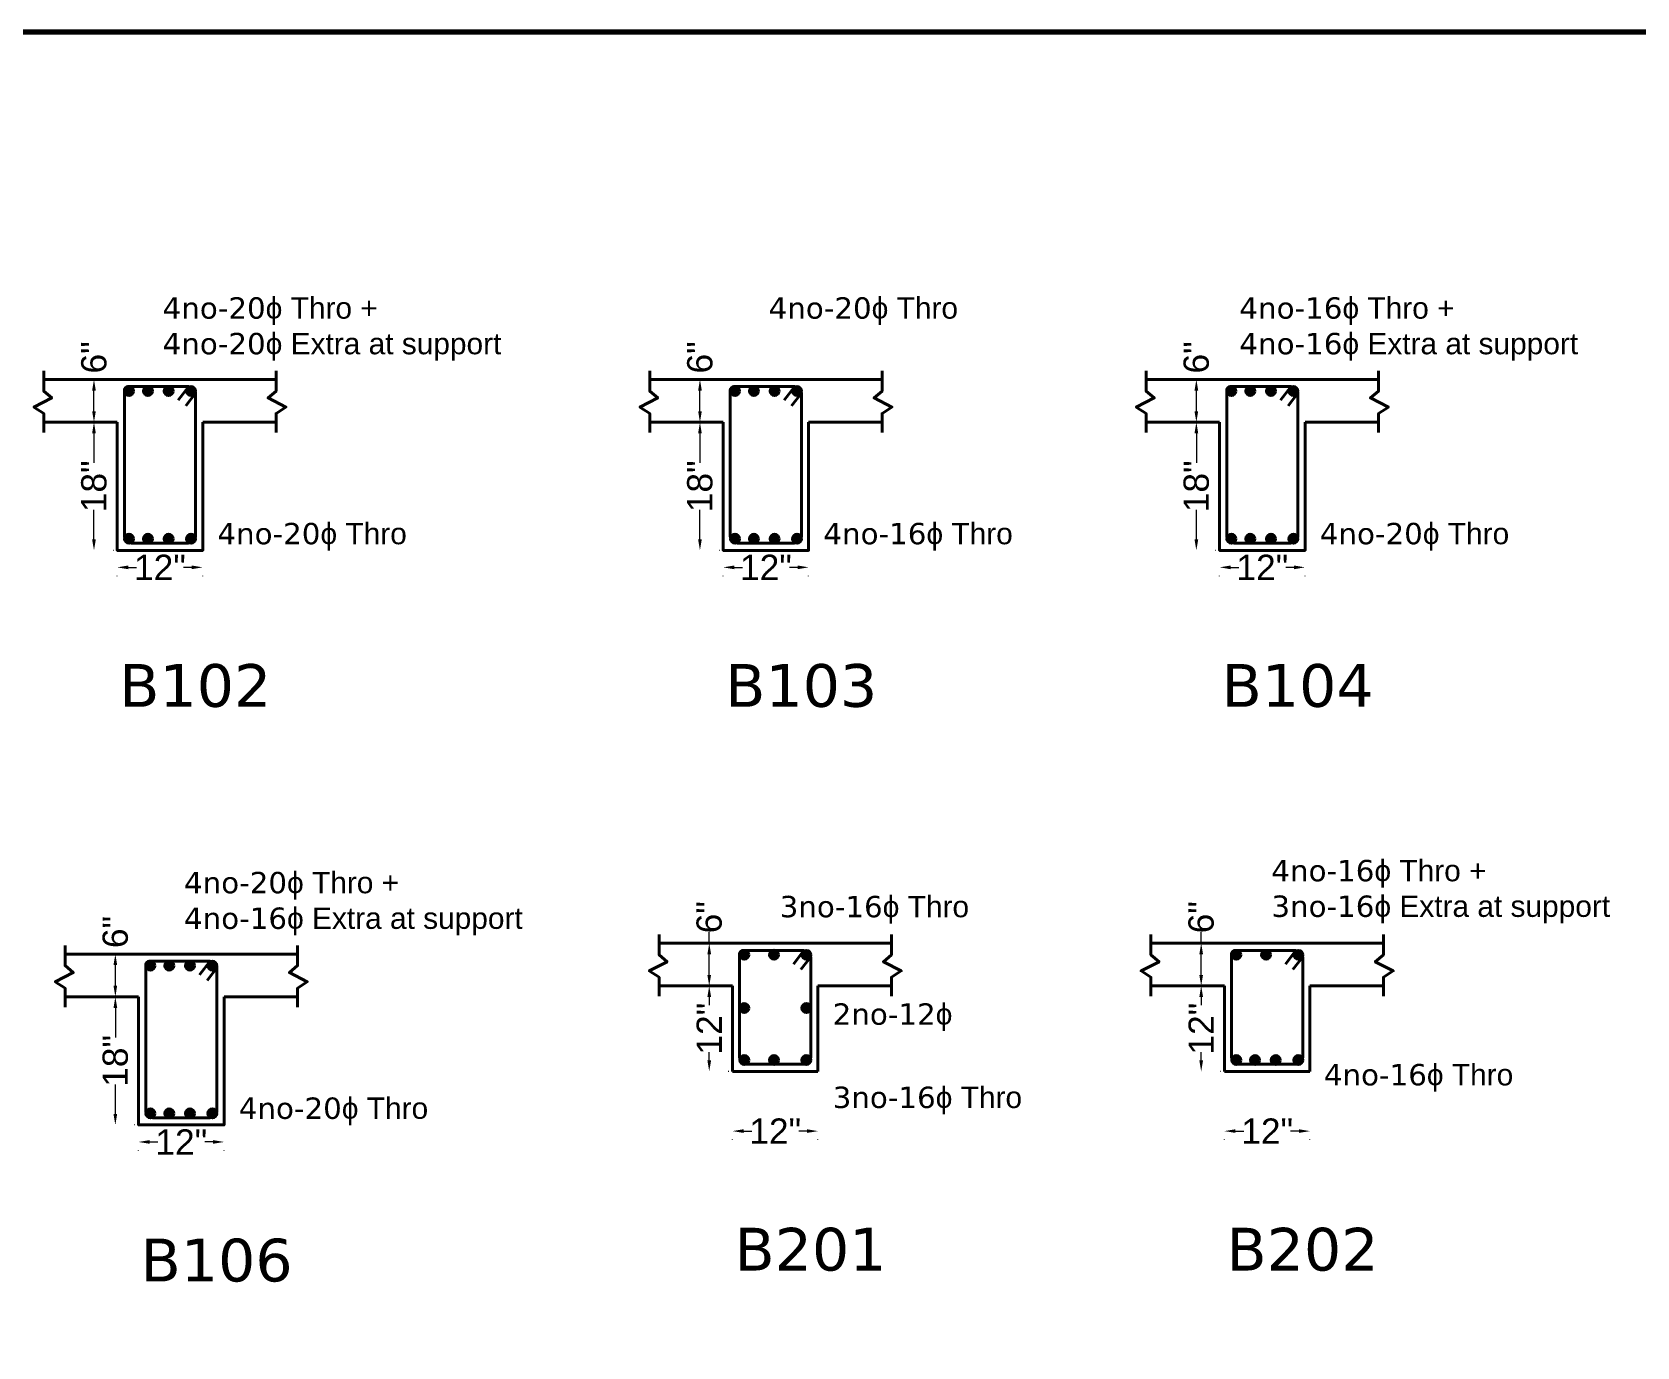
# Model space of a CAD drawing. Header units: feet. Extents: x -5357 to 123217, y -97269 to -8247.
# Drawn here: x 42269.1 to 42719.8, y -52225.8 to -51856.6 of the extents above; entities that cross this region are included whole.
import ezdxf

# ---------------------------------------------------------------- set-up
doc = ezdxf.new("R2010")
doc.units = ezdxf.units.FT
doc.header["$LTSCALE"] = 50.2
doc.header["$MEASUREMENT"] = 0
doc.header["$PDMODE"] = 3
doc.linetypes.add('DOT', pattern=[0.25, 0, -0.25])
for name, color, linetype, lineweight in [('drg seal', 250, 'Continuous', 120), ('Str Beam', 10, 'Continuous', 35), ('Str Column', 50, 'Continuous', 35), ('sTR fOOTING', 6, 'Continuous', 35), ('Str LBL', 3, 'Continuous', 35)]:
    doc.layers.add(name, color=color, linetype=linetype, lineweight=lineweight)
doc.layers.add('drg seal txt', color=7, linetype='Continuous')
doc.styles.add('5.2 INCH', font='arial.ttf', dxfattribs={"height": 5.2})
doc.styles.add('7.1 INCH', font='arial.ttf', dxfattribs={"height": 7.1})
doc.styles.get("Standard").update_dxf_attribs({"font": 'arial.ttf'})
doc.dimstyles.new('2.2 INCH', dxfattribs={"dimscale": 0, "dimtxt": 5.2, "dimasz": 3.1, "dimexe": 0.18, "dimexo": 1.063, "dimgap": 0.09, "dimtad": 0, "dimdec": 0, "dimzin": 0, "dimdsep": 46, "dimlunit": 4, "dimtxsty": '5.2 INCH', "dimcen": 0, "dimclrd": 230, "dimclre": 230, "dimclrt": 164, "dimadec": 0, "dimazin": 0, "dimtfac": 1, "dimtdec": 0, "dimtofl": 0, "dimtmove": 0, "dimatfit": 3, "dimfxl": 0.5, "dimtolj": 1, "dimtzin": 0, "dimlwd": 15, "dimlwe": 15, "dimarcsym": 0})

# ---------------------------------------------------------------- blocks, each defined once
blk = doc.blocks.new('*D690')
at = {"layer": 'Defpoints', "color": 0, "linetype": 'Continuous', "transparency": 16777216}
for p in [(42293.04, -52010.42), (42317.04, -52006.89), (42317.04, -52010.42)]:
    blk.add_point(p, dxfattribs=at)
at = {"layer": 'Str Beam', "color": 230, "linetype": 'DOT', "lineweight": 15, "transparency": 16777216}
for p, q in [((42293.04, -52009.36), (42293.04, -52006.71)), ((42317.04, -52009.36), (42317.04, -52006.71))]:
    blk.add_line(p, q, dxfattribs=at)
at = {"layer": 'Str Beam', "color": 230, "lineweight": 15, "transparency": 16777216}
for p, q in [((42296.14, -52006.89), (42298.45, -52006.89)), ((42313.94, -52006.89), (42311.64, -52006.89))]:
    blk.add_line(p, q, dxfattribs=at)
at = {"layer": 'Str Beam', "color": 230, "linetype": 'Continuous', "transparency": 16777216}
for points in [[(42296.14, -52006.37), (42296.14, -52007.41), (42293.04, -52006.89)], [(42313.94, -52006.37), (42313.94, -52007.41), (42317.04, -52006.89)]]:
    blk.add_solid(points, dxfattribs=at)
at = {"layer": 'Str Beam', "color": 164, "linetype": 'Continuous', "lineweight": 40, "transparency": 16777216, "insert": (42305.04, -52006.89), "char_height": 7.1, "attachment_point": 5, "style": '7.1 INCH'}
blk.add_mtext('\\A1;12"', dxfattribs=at)
blk = doc.blocks.new('*D691')
at = {"layer": 'Defpoints', "color": 0, "linetype": 'Continuous', "transparency": 16777216}
for p in [(42286.52, -51966.13), (42293.04, -51966.13), (42293.04, -52002.13)]:
    blk.add_point(p, dxfattribs=at)
at = {"layer": 'sTR fOOTING', "color": 230, "linetype": 'DOT', "lineweight": 15, "transparency": 16777216}
for p, q in [((42291.98, -51966.13), (42286.34, -51966.13)), ((42291.98, -52002.13), (42286.34, -52002.13))]:
    blk.add_line(p, q, dxfattribs=at)
at = {"layer": 'sTR fOOTING', "color": 230, "lineweight": 15, "transparency": 16777216}
for p, q in [((42286.52, -51969.23), (42286.52, -51977.53)), ((42286.52, -51999.03), (42286.52, -51990.72))]:
    blk.add_line(p, q, dxfattribs=at)
at = {"layer": 'sTR fOOTING', "color": 230, "linetype": 'Continuous', "transparency": 16777216}
for points in [[(42286, -51969.23), (42287.03, -51969.23), (42286.52, -51966.13)], [(42286, -51999.03), (42287.03, -51999.03), (42286.52, -52002.13)]]:
    blk.add_solid(points, dxfattribs=at)
at = {"layer": 'sTR fOOTING', "color": 164, "linetype": 'Continuous', "lineweight": 40, "transparency": 16777216, "insert": (42286.52, -51984.13), "char_height": 7.1, "attachment_point": 5, "rotation": 90, "style": '7.1 INCH'}
blk.add_mtext('\\A1;18"', dxfattribs=at)
blk = doc.blocks.new('*D673')
at = {"layer": 'Defpoints', "color": 0, "linetype": 'Continuous', "transparency": 16777216}
for p in [(42286.52, -51954.13), (42286.52, -51954.13), (42286.52, -51966.13)]:
    blk.add_point(p, dxfattribs=at)
at = {"layer": 'sTR fOOTING', "color": 230, "linetype": 'DOT', "lineweight": 15, "transparency": 16777216}
for p, q in [((42285.45, -51954.13), (42286.34, -51954.13)), ((42285.45, -51966.13), (42286.34, -51966.13))]:
    blk.add_line(p, q, dxfattribs=at)
at = {"layer": 'sTR fOOTING', "color": 230, "lineweight": 15, "transparency": 16777216}
blk.add_line((42286.52, -51963.03), (42286.52, -51957.23), dxfattribs=at)
at = {"layer": 'sTR fOOTING', "color": 230, "linetype": 'Continuous', "transparency": 16777216}
for points in [[(42286, -51957.23), (42287.03, -51957.23), (42286.52, -51954.13)], [(42286, -51963.03), (42287.03, -51963.03), (42286.52, -51966.13)]]:
    blk.add_solid(points, dxfattribs=at)
at = {"layer": 'sTR fOOTING', "color": 164, "linetype": 'Continuous', "lineweight": 40, "transparency": 16777216, "insert": (42286.52, -51947.93), "char_height": 7.1, "attachment_point": 5, "rotation": 90, "style": '7.1 INCH'}
blk.add_mtext('\\A1;6"', dxfattribs=at)
blk = doc.blocks.new('*D692')
at = {"layer": 'Defpoints', "color": 0, "linetype": 'Continuous', "transparency": 16777216}
for p in [(42463.2, -52010.42), (42487.2, -52006.89), (42487.2, -52010.42)]:
    blk.add_point(p, dxfattribs=at)
at = {"layer": 'Str Beam', "color": 230, "linetype": 'DOT', "lineweight": 15, "transparency": 16777216}
for p, q in [((42463.2, -52009.36), (42463.2, -52006.71)), ((42487.2, -52009.36), (42487.2, -52006.71))]:
    blk.add_line(p, q, dxfattribs=at)
at = {"layer": 'Str Beam', "color": 230, "lineweight": 15, "transparency": 16777216}
for p, q in [((42466.3, -52006.89), (42468.61, -52006.89)), ((42484.1, -52006.89), (42481.79, -52006.89))]:
    blk.add_line(p, q, dxfattribs=at)
at = {"layer": 'Str Beam', "color": 230, "linetype": 'Continuous', "transparency": 16777216}
for points in [[(42466.3, -52006.37), (42466.3, -52007.41), (42463.2, -52006.89)], [(42484.1, -52006.37), (42484.1, -52007.41), (42487.2, -52006.89)]]:
    blk.add_solid(points, dxfattribs=at)
at = {"layer": 'Str Beam', "color": 164, "linetype": 'Continuous', "lineweight": 40, "transparency": 16777216, "insert": (42475.2, -52006.89), "char_height": 7.1, "attachment_point": 5, "style": '7.1 INCH'}
blk.add_mtext('\\A1;12"', dxfattribs=at)
blk = doc.blocks.new('*D693')
at = {"layer": 'Defpoints', "color": 0, "linetype": 'Continuous', "transparency": 16777216}
for p in [(42456.67, -51966.13), (42463.2, -51966.13), (42463.2, -52002.13)]:
    blk.add_point(p, dxfattribs=at)
at = {"layer": 'sTR fOOTING', "color": 230, "linetype": 'DOT', "lineweight": 15, "transparency": 16777216}
for p, q in [((42462.14, -51966.13), (42456.49, -51966.13)), ((42462.14, -52002.13), (42456.49, -52002.13))]:
    blk.add_line(p, q, dxfattribs=at)
at = {"layer": 'sTR fOOTING', "color": 230, "lineweight": 15, "transparency": 16777216}
for p, q in [((42456.67, -51969.23), (42456.67, -51977.53)), ((42456.67, -51999.03), (42456.67, -51990.72))]:
    blk.add_line(p, q, dxfattribs=at)
at = {"layer": 'sTR fOOTING', "color": 230, "linetype": 'Continuous', "transparency": 16777216}
for points in [[(42456.16, -51969.23), (42457.19, -51969.23), (42456.67, -51966.13)], [(42456.16, -51999.03), (42457.19, -51999.03), (42456.67, -52002.13)]]:
    blk.add_solid(points, dxfattribs=at)
at = {"layer": 'sTR fOOTING', "color": 164, "linetype": 'Continuous', "lineweight": 40, "transparency": 16777216, "insert": (42456.67, -51984.13), "char_height": 7.1, "attachment_point": 5, "rotation": 90, "style": '7.1 INCH'}
blk.add_mtext('\\A1;18"', dxfattribs=at)
blk = doc.blocks.new('*D674')
at = {"layer": 'Defpoints', "color": 0, "linetype": 'Continuous', "transparency": 16777216}
for p in [(42456.67, -51954.13), (42456.67, -51954.13), (42456.67, -51966.13)]:
    blk.add_point(p, dxfattribs=at)
at = {"layer": 'sTR fOOTING', "color": 230, "linetype": 'DOT', "lineweight": 15, "transparency": 16777216}
for p, q in [((42455.61, -51954.13), (42456.49, -51954.13)), ((42455.61, -51966.13), (42456.49, -51966.13))]:
    blk.add_line(p, q, dxfattribs=at)
at = {"layer": 'sTR fOOTING', "color": 230, "lineweight": 15, "transparency": 16777216}
blk.add_line((42456.67, -51963.03), (42456.67, -51957.23), dxfattribs=at)
at = {"layer": 'sTR fOOTING', "color": 230, "linetype": 'Continuous', "transparency": 16777216}
for points in [[(42456.16, -51957.23), (42457.19, -51957.23), (42456.67, -51954.13)], [(42456.16, -51963.03), (42457.19, -51963.03), (42456.67, -51966.13)]]:
    blk.add_solid(points, dxfattribs=at)
at = {"layer": 'sTR fOOTING', "color": 164, "linetype": 'Continuous', "lineweight": 40, "transparency": 16777216, "insert": (42456.67, -51947.93), "char_height": 7.1, "attachment_point": 5, "rotation": 90, "style": '7.1 INCH'}
blk.add_mtext('\\A1;6"', dxfattribs=at)
blk = doc.blocks.new('*D694')
at = {"layer": 'Defpoints', "color": 0, "linetype": 'Continuous', "transparency": 16777216}
for p in [(42602.59, -52010.42), (42626.59, -52006.89), (42626.59, -52010.42)]:
    blk.add_point(p, dxfattribs=at)
at = {"layer": 'Str Beam', "color": 230, "linetype": 'DOT', "lineweight": 15, "transparency": 16777216}
for p, q in [((42602.59, -52009.36), (42602.59, -52006.71)), ((42626.59, -52009.36), (42626.59, -52006.71))]:
    blk.add_line(p, q, dxfattribs=at)
at = {"layer": 'Str Beam', "color": 230, "lineweight": 15, "transparency": 16777216}
for p, q in [((42605.69, -52006.89), (42607.99, -52006.89)), ((42623.49, -52006.89), (42621.18, -52006.89))]:
    blk.add_line(p, q, dxfattribs=at)
at = {"layer": 'Str Beam', "color": 230, "linetype": 'Continuous', "transparency": 16777216}
for points in [[(42605.69, -52006.37), (42605.69, -52007.41), (42602.59, -52006.89)], [(42623.49, -52006.37), (42623.49, -52007.41), (42626.59, -52006.89)]]:
    blk.add_solid(points, dxfattribs=at)
at = {"layer": 'Str Beam', "color": 164, "linetype": 'Continuous', "lineweight": 40, "transparency": 16777216, "insert": (42614.59, -52006.89), "char_height": 7.1, "attachment_point": 5, "style": '7.1 INCH'}
blk.add_mtext('\\A1;12"', dxfattribs=at)
blk = doc.blocks.new('*D695')
at = {"layer": 'Defpoints', "color": 0, "linetype": 'Continuous', "transparency": 16777216}
for p in [(42596.06, -51966.13), (42602.59, -51966.13), (42602.59, -52002.13)]:
    blk.add_point(p, dxfattribs=at)
at = {"layer": 'sTR fOOTING', "color": 230, "linetype": 'DOT', "lineweight": 15, "transparency": 16777216}
for p, q in [((42601.52, -51966.13), (42595.88, -51966.13)), ((42601.52, -52002.13), (42595.88, -52002.13))]:
    blk.add_line(p, q, dxfattribs=at)
at = {"layer": 'sTR fOOTING', "color": 230, "lineweight": 15, "transparency": 16777216}
for p, q in [((42596.06, -51969.23), (42596.06, -51977.53)), ((42596.06, -51999.03), (42596.06, -51990.72))]:
    blk.add_line(p, q, dxfattribs=at)
at = {"layer": 'sTR fOOTING', "color": 230, "linetype": 'Continuous', "transparency": 16777216}
for points in [[(42595.54, -51969.23), (42596.58, -51969.23), (42596.06, -51966.13)], [(42595.54, -51999.03), (42596.58, -51999.03), (42596.06, -52002.13)]]:
    blk.add_solid(points, dxfattribs=at)
at = {"layer": 'sTR fOOTING', "color": 164, "linetype": 'Continuous', "lineweight": 40, "transparency": 16777216, "insert": (42596.06, -51984.13), "char_height": 7.1, "attachment_point": 5, "rotation": 90, "style": '7.1 INCH'}
blk.add_mtext('\\A1;18"', dxfattribs=at)
blk = doc.blocks.new('*D675')
at = {"layer": 'Defpoints', "color": 0, "linetype": 'Continuous', "transparency": 16777216}
for p in [(42596.06, -51954.13), (42596.06, -51954.13), (42596.06, -51966.13)]:
    blk.add_point(p, dxfattribs=at)
at = {"layer": 'sTR fOOTING', "color": 230, "linetype": 'DOT', "lineweight": 15, "transparency": 16777216}
for p, q in [((42595, -51954.13), (42595.88, -51954.13)), ((42595, -51966.13), (42595.88, -51966.13))]:
    blk.add_line(p, q, dxfattribs=at)
at = {"layer": 'sTR fOOTING', "color": 230, "lineweight": 15, "transparency": 16777216}
blk.add_line((42596.06, -51963.03), (42596.06, -51957.23), dxfattribs=at)
at = {"layer": 'sTR fOOTING', "color": 230, "linetype": 'Continuous', "transparency": 16777216}
for points in [[(42595.54, -51957.23), (42596.58, -51957.23), (42596.06, -51954.13)], [(42595.54, -51963.03), (42596.58, -51963.03), (42596.06, -51966.13)]]:
    blk.add_solid(points, dxfattribs=at)
at = {"layer": 'sTR fOOTING', "color": 164, "linetype": 'Continuous', "lineweight": 40, "transparency": 16777216, "insert": (42596.06, -51947.93), "char_height": 7.1, "attachment_point": 5, "rotation": 90, "style": '7.1 INCH'}
blk.add_mtext('\\A1;6"', dxfattribs=at)
blk = doc.blocks.new('*D698')
at = {"layer": 'Defpoints', "color": 0, "linetype": 'Continuous', "transparency": 16777216}
for p in [(42323.04, -52168.27), (42299.04, -52171.8), (42323.04, -52171.8)]:
    blk.add_point(p, dxfattribs=at)
at = {"layer": 'Str Beam', "color": 230, "linetype": 'DOT', "lineweight": 15, "transparency": 16777216}
for p, q in [((42299.04, -52170.74), (42299.04, -52168.09)), ((42323.04, -52170.74), (42323.04, -52168.09))]:
    blk.add_line(p, q, dxfattribs=at)
at = {"layer": 'Str Beam', "color": 230, "lineweight": 15, "transparency": 16777216}
for p, q in [((42302.14, -52168.27), (42304.45, -52168.27)), ((42319.94, -52168.27), (42317.64, -52168.27))]:
    blk.add_line(p, q, dxfattribs=at)
at = {"layer": 'Str Beam', "color": 230, "linetype": 'Continuous', "transparency": 16777216}
for points in [[(42302.14, -52167.75), (42302.14, -52168.78), (42299.04, -52168.27)], [(42319.94, -52167.75), (42319.94, -52168.78), (42323.04, -52168.27)]]:
    blk.add_solid(points, dxfattribs=at)
at = {"layer": 'Str Beam', "color": 164, "linetype": 'Continuous', "lineweight": 40, "transparency": 16777216, "insert": (42311.04, -52168.27), "char_height": 7.1, "attachment_point": 5, "style": '7.1 INCH'}
blk.add_mtext('\\A1;12"', dxfattribs=at)
blk = doc.blocks.new('*D699')
at = {"layer": 'Defpoints', "color": 0, "linetype": 'Continuous', "transparency": 16777216}
for p in [(42292.52, -52127.5), (42299.04, -52127.5), (42299.04, -52163.5)]:
    blk.add_point(p, dxfattribs=at)
at = {"layer": 'sTR fOOTING', "color": 230, "linetype": 'DOT', "lineweight": 15, "transparency": 16777216}
for p, q in [((42297.98, -52127.5), (42292.34, -52127.5)), ((42297.98, -52163.5), (42292.34, -52163.5))]:
    blk.add_line(p, q, dxfattribs=at)
at = {"layer": 'sTR fOOTING', "color": 230, "lineweight": 15, "transparency": 16777216}
for p, q in [((42292.52, -52130.6), (42292.52, -52138.91)), ((42292.52, -52160.4), (42292.52, -52152.1))]:
    blk.add_line(p, q, dxfattribs=at)
at = {"layer": 'sTR fOOTING', "color": 230, "linetype": 'Continuous', "transparency": 16777216}
for points in [[(42292, -52130.6), (42293.03, -52130.6), (42292.52, -52127.5)], [(42292, -52160.4), (42293.03, -52160.4), (42292.52, -52163.5)]]:
    blk.add_solid(points, dxfattribs=at)
at = {"layer": 'sTR fOOTING', "color": 164, "linetype": 'Continuous', "lineweight": 40, "transparency": 16777216, "insert": (42292.52, -52145.5), "char_height": 7.1, "attachment_point": 5, "rotation": 90, "style": '7.1 INCH'}
blk.add_mtext('\\A1;18"', dxfattribs=at)
blk = doc.blocks.new('*D677')
at = {"layer": 'Defpoints', "color": 0, "linetype": 'Continuous', "transparency": 16777216}
for p in [(42292.52, -52115.5), (42292.52, -52115.5), (42292.52, -52127.5)]:
    blk.add_point(p, dxfattribs=at)
at = {"layer": 'sTR fOOTING', "color": 230, "linetype": 'DOT', "lineweight": 15, "transparency": 16777216}
for p, q in [((42291.45, -52115.5), (42292.34, -52115.5)), ((42291.45, -52127.5), (42292.34, -52127.5))]:
    blk.add_line(p, q, dxfattribs=at)
at = {"layer": 'sTR fOOTING', "color": 230, "lineweight": 15, "transparency": 16777216}
blk.add_line((42292.52, -52124.4), (42292.52, -52118.6), dxfattribs=at)
at = {"layer": 'sTR fOOTING', "color": 230, "linetype": 'Continuous', "transparency": 16777216}
for points in [[(42292, -52118.6), (42293.03, -52118.6), (42292.52, -52115.5)], [(42292, -52124.4), (42293.03, -52124.4), (42292.52, -52127.5)]]:
    blk.add_solid(points, dxfattribs=at)
at = {"layer": 'sTR fOOTING', "color": 164, "linetype": 'Continuous', "lineweight": 40, "transparency": 16777216, "insert": (42292.52, -52109.3), "char_height": 7.1, "attachment_point": 5, "rotation": 90, "style": '7.1 INCH'}
blk.add_mtext('\\A1;6"', dxfattribs=at)
blk = doc.blocks.new('*D716')
at = {"layer": 'Defpoints', "color": 0, "linetype": 'Continuous', "transparency": 16777216}
for p in [(42465.81, -52168.75), (42489.81, -52165.22), (42489.81, -52168.75)]:
    blk.add_point(p, dxfattribs=at)
at = {"layer": 'Str Beam', "color": 230, "linetype": 'DOT', "lineweight": 15, "transparency": 16777216}
for p, q in [((42465.81, -52167.69), (42465.81, -52165.04)), ((42489.81, -52167.69), (42489.81, -52165.04))]:
    blk.add_line(p, q, dxfattribs=at)
at = {"layer": 'Str Beam', "color": 230, "lineweight": 15, "transparency": 16777216}
for p, q in [((42468.91, -52165.22), (42471.21, -52165.22)), ((42486.71, -52165.22), (42484.4, -52165.22))]:
    blk.add_line(p, q, dxfattribs=at)
at = {"layer": 'Str Beam', "color": 230, "linetype": 'Continuous', "transparency": 16777216}
for points in [[(42468.91, -52164.7), (42468.91, -52165.73), (42465.81, -52165.22)], [(42486.71, -52164.7), (42486.71, -52165.73), (42489.81, -52165.22)]]:
    blk.add_solid(points, dxfattribs=at)
at = {"layer": 'Str Beam', "color": 164, "linetype": 'Continuous', "lineweight": 40, "transparency": 16777216, "insert": (42477.81, -52165.22), "char_height": 7.1, "attachment_point": 5, "style": '7.1 INCH'}
blk.add_mtext('\\A1;12"', dxfattribs=at)
blk = doc.blocks.new('*D686')
at = {"layer": 'Defpoints', "color": 0, "linetype": 'Continuous', "transparency": 16777216}
for p in [(42459.28, -52112.45), (42459.28, -52112.45), (42459.28, -52124.45)]:
    blk.add_point(p, dxfattribs=at)
at = {"layer": 'sTR fOOTING', "color": 230, "lineweight": 15, "transparency": 16777216}
for p, q in [((42459.28, -52112.45), (42459.28, -52109.35)), ((42459.28, -52121.35), (42459.28, -52115.55))]:
    blk.add_line(p, q, dxfattribs=at)
at = {"layer": 'sTR fOOTING', "color": 230, "linetype": 'DOT', "lineweight": 15, "transparency": 16777216}
for p, q in [((42458.22, -52112.45), (42459.1, -52112.45)), ((42458.22, -52124.45), (42459.1, -52124.45))]:
    blk.add_line(p, q, dxfattribs=at)
at = {"layer": 'sTR fOOTING', "color": 230, "linetype": 'Continuous', "transparency": 16777216}
for points in [[(42458.76, -52115.55), (42459.8, -52115.55), (42459.28, -52112.45)], [(42458.76, -52121.35), (42459.8, -52121.35), (42459.28, -52124.45)]]:
    blk.add_solid(points, dxfattribs=at)
at = {"layer": 'sTR fOOTING', "color": 164, "linetype": 'Continuous', "lineweight": 40, "transparency": 16777216, "insert": (42459.28, -52105.16), "char_height": 7.1, "attachment_point": 5, "rotation": 90, "style": '7.1 INCH'}
blk.add_mtext('\\A1;6"', dxfattribs=at)
blk = doc.blocks.new('*D717')
at = {"layer": 'Defpoints', "color": 0, "linetype": 'Continuous', "transparency": 16777216}
for p in [(42459.28, -52124.45), (42465.81, -52124.45), (42465.81, -52148.45)]:
    blk.add_point(p, dxfattribs=at)
at = {"layer": 'sTR fOOTING', "color": 230, "linetype": 'DOT', "lineweight": 15, "transparency": 16777216}
for p, q in [((42464.74, -52124.45), (42459.1, -52124.45)), ((42464.74, -52148.45), (42459.1, -52148.45))]:
    blk.add_line(p, q, dxfattribs=at)
at = {"layer": 'sTR fOOTING', "color": 230, "lineweight": 15, "transparency": 16777216}
for p, q in [((42459.28, -52127.55), (42459.28, -52129.86)), ((42459.28, -52145.35), (42459.28, -52143.05))]:
    blk.add_line(p, q, dxfattribs=at)
at = {"layer": 'sTR fOOTING', "color": 230, "linetype": 'Continuous', "transparency": 16777216}
for points in [[(42458.76, -52127.55), (42459.8, -52127.55), (42459.28, -52124.45)], [(42458.76, -52145.35), (42459.8, -52145.35), (42459.28, -52148.45)]]:
    blk.add_solid(points, dxfattribs=at)
at = {"layer": 'sTR fOOTING', "color": 164, "linetype": 'Continuous', "lineweight": 40, "transparency": 16777216, "insert": (42459.28, -52136.45), "char_height": 7.1, "attachment_point": 5, "rotation": 90, "style": '7.1 INCH'}
blk.add_mtext('\\A1;12"', dxfattribs=at)
blk = doc.blocks.new('*D718')
at = {"layer": 'Defpoints', "color": 0, "linetype": 'Continuous', "transparency": 16777216}
for p in [(42603.95, -52168.75), (42627.95, -52165.22), (42627.95, -52168.75)]:
    blk.add_point(p, dxfattribs=at)
at = {"layer": 'Str Beam', "color": 230, "linetype": 'DOT', "lineweight": 15, "transparency": 16777216}
for p, q in [((42603.95, -52167.69), (42603.95, -52165.04)), ((42627.95, -52167.69), (42627.95, -52165.04))]:
    blk.add_line(p, q, dxfattribs=at)
at = {"layer": 'Str Beam', "color": 230, "lineweight": 15, "transparency": 16777216}
for p, q in [((42607.05, -52165.22), (42609.35, -52165.22)), ((42624.85, -52165.22), (42622.54, -52165.22))]:
    blk.add_line(p, q, dxfattribs=at)
at = {"layer": 'Str Beam', "color": 230, "linetype": 'Continuous', "transparency": 16777216}
for points in [[(42607.05, -52164.7), (42607.05, -52165.73), (42603.95, -52165.22)], [(42624.85, -52164.7), (42624.85, -52165.73), (42627.95, -52165.22)]]:
    blk.add_solid(points, dxfattribs=at)
at = {"layer": 'Str Beam', "color": 164, "linetype": 'Continuous', "lineweight": 40, "transparency": 16777216, "insert": (42615.95, -52165.22), "char_height": 7.1, "attachment_point": 5, "style": '7.1 INCH'}
blk.add_mtext('\\A1;12"', dxfattribs=at)
blk = doc.blocks.new('*D687')
at = {"layer": 'Defpoints', "color": 0, "linetype": 'Continuous', "transparency": 16777216}
for p in [(42597.42, -52112.45), (42597.42, -52112.45), (42597.42, -52124.45)]:
    blk.add_point(p, dxfattribs=at)
at = {"layer": 'sTR fOOTING', "color": 230, "lineweight": 15, "transparency": 16777216}
for p, q in [((42597.42, -52112.45), (42597.42, -52109.35)), ((42597.42, -52121.35), (42597.42, -52115.55))]:
    blk.add_line(p, q, dxfattribs=at)
at = {"layer": 'sTR fOOTING', "color": 230, "linetype": 'DOT', "lineweight": 15, "transparency": 16777216}
for p, q in [((42596.36, -52112.45), (42597.24, -52112.45)), ((42596.36, -52124.45), (42597.24, -52124.45))]:
    blk.add_line(p, q, dxfattribs=at)
at = {"layer": 'sTR fOOTING', "color": 230, "linetype": 'Continuous', "transparency": 16777216}
for points in [[(42596.9, -52115.55), (42597.94, -52115.55), (42597.42, -52112.45)], [(42596.9, -52121.35), (42597.94, -52121.35), (42597.42, -52124.45)]]:
    blk.add_solid(points, dxfattribs=at)
at = {"layer": 'sTR fOOTING', "color": 164, "linetype": 'Continuous', "lineweight": 40, "transparency": 16777216, "insert": (42597.42, -52105.16), "char_height": 7.1, "attachment_point": 5, "rotation": 90, "style": '7.1 INCH'}
blk.add_mtext('\\A1;6"', dxfattribs=at)
blk = doc.blocks.new('*D719')
at = {"layer": 'Defpoints', "color": 0, "linetype": 'Continuous', "transparency": 16777216}
for p in [(42597.42, -52124.45), (42603.95, -52124.45), (42603.95, -52148.45)]:
    blk.add_point(p, dxfattribs=at)
at = {"layer": 'sTR fOOTING', "color": 230, "linetype": 'DOT', "lineweight": 15, "transparency": 16777216}
for p, q in [((42602.88, -52124.45), (42597.24, -52124.45)), ((42602.88, -52148.45), (42597.24, -52148.45))]:
    blk.add_line(p, q, dxfattribs=at)
at = {"layer": 'sTR fOOTING', "color": 230, "lineweight": 15, "transparency": 16777216}
for p, q in [((42597.42, -52127.55), (42597.42, -52129.86)), ((42597.42, -52145.35), (42597.42, -52143.05))]:
    blk.add_line(p, q, dxfattribs=at)
at = {"layer": 'sTR fOOTING', "color": 230, "linetype": 'Continuous', "transparency": 16777216}
for points in [[(42596.9, -52127.55), (42597.94, -52127.55), (42597.42, -52124.45)], [(42596.9, -52145.35), (42597.94, -52145.35), (42597.42, -52148.45)]]:
    blk.add_solid(points, dxfattribs=at)
at = {"layer": 'sTR fOOTING', "color": 164, "linetype": 'Continuous', "lineweight": 40, "transparency": 16777216, "insert": (42597.42, -52136.45), "char_height": 7.1, "attachment_point": 5, "rotation": 90, "style": '7.1 INCH'}
blk.add_mtext('\\A1;12"', dxfattribs=at)

msp = doc.modelspace()

# ---------------------------------------------------------------- hatches: boundary and pattern name
at = {"layer": 'Str Beam', "lineweight": 40}
h = msp.add_hatch(color=256, dxfattribs=at)
h.dxf.hatch_style = 1
h.paths.add_polyline_path([(42295.11314, -51957.38295, 1), (42297.62914, -51957.38295, 1)])
h = msp.add_hatch(color=256, dxfattribs=at)
h.dxf.hatch_style = 1
h.paths.add_polyline_path([(42300.3956, -51957.38295, 1), (42302.9116, -51957.38295, 1)])
h = msp.add_hatch(color=256, dxfattribs=at)
h.dxf.hatch_style = 1
h.paths.add_polyline_path([(42306.202, -51957.38295, 1), (42308.718, -51957.38295, 1)])
h = msp.add_hatch(color=256, dxfattribs=at)
h.dxf.hatch_style = 1
h.paths.add_polyline_path([(42312.51556, -51957.38295, 1), (42315.03156, -51957.38295, 1)])
h = msp.add_hatch(color=256, dxfattribs=at)
h.dxf.hatch_style = 1
h.paths.add_polyline_path([(42465.2699, -51957.38295, 1), (42467.7859, -51957.38295, 1)])
h = msp.add_hatch(color=256, dxfattribs=at)
h.dxf.hatch_style = 1
h.paths.add_polyline_path([(42470.55236, -51957.38295, 1), (42473.06836, -51957.38295, 1)])
h = msp.add_hatch(color=256, dxfattribs=at)
h.dxf.hatch_style = 1
h.paths.add_polyline_path([(42476.35876, -51957.38295, 1), (42478.87476, -51957.38295, 1)])
h = msp.add_hatch(color=256, dxfattribs=at)
h.dxf.hatch_style = 1
h.paths.add_polyline_path([(42482.67232, -51957.38295, 1), (42485.18832, -51957.38295, 1)])
h = msp.add_hatch(color=256, dxfattribs=at)
h.dxf.hatch_style = 1
h.paths.add_polyline_path([(42604.6571, -51957.38295, 1), (42607.1731, -51957.38295, 1)])
h = msp.add_hatch(color=256, dxfattribs=at)
h.dxf.hatch_style = 1
h.paths.add_polyline_path([(42609.93956, -51957.38295, 1), (42612.45556, -51957.38295, 1)])
h = msp.add_hatch(color=256, dxfattribs=at)
h.dxf.hatch_style = 1
h.paths.add_polyline_path([(42615.74596, -51957.38295, 1), (42618.26196, -51957.38295, 1)])
h = msp.add_hatch(color=256, dxfattribs=at)
h.dxf.hatch_style = 1
h.paths.add_polyline_path([(42622.05951, -51957.38295, 1), (42624.57551, -51957.38295, 1)])
h = msp.add_hatch(color=256, dxfattribs=at)
h.dxf.hatch_style = 1
h.paths.add_polyline_path([(42295.11314, -51998.87066, -1), (42297.62914, -51998.87066, -1)])
h = msp.add_hatch(color=256, dxfattribs=at)
h.dxf.hatch_style = 1
h.paths.add_polyline_path([(42300.3956, -51998.87066, -1), (42302.9116, -51998.87066, -1)])
h = msp.add_hatch(color=256, dxfattribs=at)
h.dxf.hatch_style = 1
h.paths.add_polyline_path([(42306.202, -51998.87066, -1), (42308.718, -51998.87066, -1)])
h = msp.add_hatch(color=256, dxfattribs=at)
h.dxf.hatch_style = 1
h.paths.add_polyline_path([(42312.51556, -51998.87066, -1), (42315.03156, -51998.87066, -1)])
h = msp.add_hatch(color=256, dxfattribs=at)
h.dxf.hatch_style = 1
h.paths.add_polyline_path([(42465.2699, -51998.87066, -1), (42467.7859, -51998.87066, -1)])
h = msp.add_hatch(color=256, dxfattribs=at)
h.dxf.hatch_style = 1
h.paths.add_polyline_path([(42470.55236, -51998.87066, -1), (42473.06836, -51998.87066, -1)])
h = msp.add_hatch(color=256, dxfattribs=at)
h.dxf.hatch_style = 1
h.paths.add_polyline_path([(42476.35876, -51998.87066, -1), (42478.87476, -51998.87066, -1)])
h = msp.add_hatch(color=256, dxfattribs=at)
h.dxf.hatch_style = 1
h.paths.add_polyline_path([(42482.67232, -51998.87066, -1), (42485.18832, -51998.87066, -1)])
h = msp.add_hatch(color=256, dxfattribs=at)
h.dxf.hatch_style = 1
h.paths.add_polyline_path([(42604.6571, -51998.87066, -1), (42607.1731, -51998.87066, -1)])
h = msp.add_hatch(color=256, dxfattribs=at)
h.dxf.hatch_style = 1
h.paths.add_polyline_path([(42609.93956, -51998.87066, -1), (42612.45556, -51998.87066, -1)])
h = msp.add_hatch(color=256, dxfattribs=at)
h.dxf.hatch_style = 1
h.paths.add_polyline_path([(42615.74596, -51998.87066, -1), (42618.26196, -51998.87066, -1)])
h = msp.add_hatch(color=256, dxfattribs=at)
h.dxf.hatch_style = 1
h.paths.add_polyline_path([(42622.05951, -51998.87066, -1), (42624.57551, -51998.87066, -1)])
h = msp.add_hatch(color=256, dxfattribs=at)
h.dxf.hatch_style = 1
h.paths.add_polyline_path([(42467.87481, -52115.71039, 1), (42470.39081, -52115.71039, 1)])
h = msp.add_hatch(color=256, dxfattribs=at)
h.dxf.hatch_style = 1
h.paths.add_polyline_path([(42476.20862, -52115.70185, 1), (42478.72462, -52115.70185, 1)])
h = msp.add_hatch(color=256, dxfattribs=at)
h.dxf.hatch_style = 1
h.paths.add_polyline_path([(42485.27723, -52115.71039, 1), (42487.79323, -52115.71039, 1)])
h = msp.add_hatch(color=256, dxfattribs=at)
h.dxf.hatch_style = 1
h.paths.add_polyline_path([(42606.01738, -52115.71039, 1), (42608.53338, -52115.71039, 1)])
h = msp.add_hatch(color=256, dxfattribs=at)
h.dxf.hatch_style = 1
h.paths.add_polyline_path([(42614.39472, -52115.71039, 1), (42616.91072, -52115.71039, 1)])
h = msp.add_hatch(color=256, dxfattribs=at)
h.dxf.hatch_style = 1
h.paths.add_polyline_path([(42623.4198, -52115.71039, 1), (42625.9358, -52115.71039, 1)])
h = msp.add_hatch(color=256, dxfattribs=at)
h.dxf.hatch_style = 1
h.paths.add_polyline_path([(42301.11144, -52118.75929, 1), (42303.62744, -52118.75929, 1)])
h = msp.add_hatch(color=256, dxfattribs=at)
h.dxf.hatch_style = 1
h.paths.add_polyline_path([(42306.3939, -52118.75929, 1), (42308.9099, -52118.75929, 1)])
h = msp.add_hatch(color=256, dxfattribs=at)
h.dxf.hatch_style = 1
h.paths.add_polyline_path([(42312.20031, -52118.75929, 1), (42314.71631, -52118.75929, 1)])
h = msp.add_hatch(color=256, dxfattribs=at)
h.dxf.hatch_style = 1
h.paths.add_polyline_path([(42318.51386, -52118.75929, 1), (42321.02986, -52118.75929, 1)])
h = msp.add_hatch(color=256, dxfattribs=at)
h.dxf.hatch_style = 1
h.paths.add_polyline_path([(42467.85481, -52130.65963, -1), (42470.37081, -52130.65963, -1)])
h = msp.add_hatch(color=256, dxfattribs=at)
h.dxf.hatch_style = 1
h.paths.add_polyline_path([(42487.80519, -52130.65963, 1), (42485.28919, -52130.65963, 1)])
h = msp.add_hatch(color=256, dxfattribs=at)
h.dxf.hatch_style = 1
h.paths.add_polyline_path([(42467.87481, -52145.26958, -1), (42470.39081, -52145.26958, -1)])
h = msp.add_hatch(color=256, dxfattribs=at)
h.dxf.hatch_style = 1
h.paths.add_polyline_path([(42476.20862, -52145.26104, -1), (42478.72462, -52145.26104, -1)])
h = msp.add_hatch(color=256, dxfattribs=at)
h.dxf.hatch_style = 1
h.paths.add_polyline_path([(42485.27723, -52145.26958, -1), (42487.79323, -52145.26958, -1)])
h = msp.add_hatch(color=256, dxfattribs=at)
h.dxf.hatch_style = 1
h.paths.add_polyline_path([(42606.01738, -52145.26958, -1), (42608.53338, -52145.26958, -1)])
h = msp.add_hatch(color=256, dxfattribs=at)
h.dxf.hatch_style = 1
h.paths.add_polyline_path([(42611.29984, -52145.26958, -1), (42613.81584, -52145.26958, -1)])
h = msp.add_hatch(color=256, dxfattribs=at)
h.dxf.hatch_style = 1
h.paths.add_polyline_path([(42617.10625, -52145.26958, -1), (42619.62225, -52145.26958, -1)])
h = msp.add_hatch(color=256, dxfattribs=at)
h.dxf.hatch_style = 1
h.paths.add_polyline_path([(42623.4198, -52145.26958, -1), (42625.9358, -52145.26958, -1)])
h = msp.add_hatch(color=256, dxfattribs=at)
h.dxf.hatch_style = 1
h.paths.add_polyline_path([(42301.11144, -52160.247, -1), (42303.62744, -52160.247, -1)])
h = msp.add_hatch(color=256, dxfattribs=at)
h.dxf.hatch_style = 1
h.paths.add_polyline_path([(42306.3939, -52160.247, -1), (42308.9099, -52160.247, -1)])
h = msp.add_hatch(color=256, dxfattribs=at)
h.dxf.hatch_style = 1
h.paths.add_polyline_path([(42312.20031, -52160.247, -1), (42314.71631, -52160.247, -1)])
h = msp.add_hatch(color=256, dxfattribs=at)
h.dxf.hatch_style = 1
h.paths.add_polyline_path([(42318.51386, -52160.247, -1), (42321.02986, -52160.247, -1)])

# ---------------------------------------------------------------- linework, layer by layer
at = {"layer": 'drg seal', "lineweight": 70}
msp.add_lwpolyline([(43027.81727, -52613.90456), (43027.81727, -51856.56805), (42026.43612, -51856.56805), (42026.43612, -52613.90456), (43027.68093, -52613.90456)], dxfattribs=at)
at = {"layer": 'Str Beam', "lineweight": 40}
for p, q in [((42313.08747, -51956.1842), (42310.16076, -51959.97513)), ((42483.24423, -51956.1842), (42480.31752, -51959.97513)), ((42622.63143, -51956.1842), (42619.70472, -51959.97513)), ((42315.02411, -51957.948), (42312.26942, -51961.5161)), ((42485.18086, -51957.948), (42482.42618, -51961.5161)), ((42624.56806, -51957.948), (42621.81338, -51961.5161)), ((42485.84914, -52114.51165), (42482.92243, -52118.30257)), ((42623.99172, -52114.51165), (42621.065, -52118.30257)), ((42319.08578, -52117.56055), (42316.15907, -52121.35147)), ((42321.02241, -52119.32435), (42318.26772, -52122.89245)), ((42487.78577, -52116.27545), (42485.03109, -52119.84355)), ((42625.92835, -52116.27545), (42623.17366, -52119.84355))]:
    msp.add_line(p, q, dxfattribs=at)
at = {"layer": 'Str Beam', "color": 2, "linetype": 'Continuous', "lineweight": 40}
for points in [[(42272.41347, -51951.71092), (42272.41347, -51957.37247), (42274.68037, -51959.31359), (42269.66053, -51961.90172), (42272.41347, -51963.68111), (42272.41347, -51969.01919)], [(42337.67358, -51951.71092), (42337.67358, -51957.37247), (42335.40669, -51959.31359), (42340.42652, -51961.90172), (42337.67358, -51963.68111), (42337.67358, -51969.01919)], [(42442.57023, -51951.71092), (42442.57023, -51957.37247), (42444.83713, -51959.31359), (42439.81729, -51961.90172), (42442.57023, -51963.68111), (42442.57023, -51969.01919)], [(42507.83034, -51951.71092), (42507.83034, -51957.37247), (42505.56344, -51959.31359), (42510.58328, -51961.90172), (42507.83034, -51963.68111), (42507.83034, -51969.01919)], [(42581.95743, -51951.71092), (42581.95743, -51957.37247), (42584.22432, -51959.31359), (42579.20449, -51961.90172), (42581.95743, -51963.68111), (42581.95743, -51969.01919)], [(42647.21754, -51951.71092), (42647.21754, -51957.37247), (42644.95064, -51959.31359), (42649.97048, -51961.90172), (42647.21754, -51963.68111), (42647.21754, -51969.01919)], [(42337.67358, -51954.1268), (42272.41347, -51954.1268)], [(42507.83034, -51954.1268), (42442.57023, -51954.1268)], [(42647.21754, -51954.1268), (42581.95743, -51954.1268)], [(42293.04353, -51966.1268), (42272.41347, -51966.1268)], [(42293.04353, -51966.1268), (42293.04353, -52002.12602), (42317.04353, -52002.1268), (42317.04353, -51966.1268)], [(42337.67358, -51966.1268), (42317.04353, -51966.1268)], [(42463.20028, -51966.1268), (42442.57023, -51966.1268)], [(42463.20028, -51966.1268), (42463.20028, -52002.12602), (42487.20028, -52002.1268), (42487.20028, -51966.1268)], [(42507.83034, -51966.1268), (42487.20028, -51966.1268)], [(42602.58748, -51966.1268), (42581.95743, -51966.1268)], [(42602.58748, -51966.1268), (42602.58748, -52002.12602), (42626.58748, -52002.1268), (42626.58748, -51966.1268)], [(42647.21754, -51966.1268), (42626.58748, -51966.1268)], [(42445.17514, -52110.03836), (42445.17514, -52115.69991), (42447.44203, -52117.64103), (42442.4222, -52120.22917), (42445.17514, -52122.00855), (42445.17514, -52127.34664)], [(42510.43525, -52110.03836), (42510.43525, -52115.69991), (42508.16835, -52117.64103), (42513.18819, -52120.22917), (42510.43525, -52122.00855), (42510.43525, -52127.34664)], [(42583.31772, -52110.03836), (42583.31772, -52115.69991), (42585.58461, -52117.64103), (42580.56478, -52120.22917), (42583.31772, -52122.00855), (42583.31772, -52127.34664)], [(42648.57782, -52110.03836), (42648.57782, -52115.69991), (42646.31093, -52117.64103), (42651.33076, -52120.22917), (42648.57782, -52122.00855), (42648.57782, -52127.34664)], [(42278.41178, -52113.08726), (42278.41178, -52118.74881), (42280.67867, -52120.68993), (42275.65884, -52123.27806), (42278.41178, -52125.05745), (42278.41178, -52130.39553)], [(42343.67189, -52113.08726), (42343.67189, -52118.74881), (42341.40499, -52120.68993), (42346.42483, -52123.27806), (42343.67189, -52125.05745), (42343.67189, -52130.39553)], [(42510.43525, -52112.45425), (42445.17514, -52112.45425)], [(42648.57782, -52112.45425), (42583.31772, -52112.45425)], [(42343.67189, -52115.50315), (42278.41178, -52115.50315)], [(42299.04183, -52127.50315), (42278.41178, -52127.50315)], [(42299.04183, -52127.50315), (42299.04183, -52163.50236), (42323.04183, -52163.50315), (42323.04183, -52127.50315)], [(42343.67189, -52127.50315), (42323.04183, -52127.50315)], [(42465.80519, -52124.45425), (42445.17514, -52124.45425)], [(42465.80519, -52124.45425), (42465.80519, -52148.45425)], [(42489.80519, -52148.45425), (42489.80519, -52124.45425)], [(42510.43525, -52124.45425), (42489.80519, -52124.45425)], [(42603.94777, -52124.45425), (42583.31772, -52124.45425)], [(42603.94777, -52124.45425), (42603.94777, -52148.45425)], [(42627.94777, -52148.45425), (42627.94777, -52124.45425)], [(42648.57782, -52124.45425), (42627.94777, -52124.45425)]]:
    msp.add_lwpolyline(points, dxfattribs=at)
at = {"layer": 'Str Beam', "color": 1, "linetype": 'Continuous', "lineweight": 40}
for points in [[(42315.04353, -51978.1268), (42315.04353, -51998.1268, -0.414213562), (42313.04353, -52000.1268), (42297.04353, -52000.1268, -0.414213562), (42295.04353, -51998.1268), (42295.04353, -51978.1268), (42295.04353, -51957.1268, -0.414213562), (42296.04353, -51956.1268), (42313.04353, -51956.1268, -0.414213562), (42315.04353, -51958.1268)], [(42485.20028, -51978.1268), (42485.20028, -51998.1268, -0.414213562), (42483.20028, -52000.1268), (42467.20028, -52000.1268, -0.414213562), (42465.20028, -51998.1268), (42465.20028, -51978.1268), (42465.20028, -51957.1268, -0.414213562), (42466.20028, -51956.1268), (42483.20028, -51956.1268, -0.414213562), (42485.20028, -51958.1268)], [(42624.58748, -51978.1268), (42624.58748, -51998.1268, -0.414213562), (42622.58748, -52000.1268), (42606.58748, -52000.1268, -0.414213562), (42604.58748, -51998.1268), (42604.58748, -51978.1268), (42604.58748, -51957.1268, -0.414213562), (42605.58748, -51956.1268), (42622.58748, -51956.1268, -0.414213562), (42624.58748, -51958.1268)], [(42321.04183, -52139.50315), (42321.04183, -52159.50315, -0.414213562), (42319.04183, -52161.50315), (42303.04183, -52161.50315, -0.414213562), (42301.04183, -52159.50315), (42301.04183, -52139.50315), (42301.04183, -52118.50315, -0.414213562), (42302.04183, -52117.50315), (42319.04183, -52117.50315, -0.414213562), (42321.04183, -52119.50315)]]:
    msp.add_lwpolyline(points, format="xyb", close=True, dxfattribs=at)
for points in [[(42467.80519, -52140.86621), (42467.80519, -52136.45425), (42467.80519, -52115.45425, -0.414213562), (42468.80519, -52114.45425), (42485.80519, -52114.45425, -0.414213562), (42487.80519, -52116.45425), (42487.80519, -52136.45425), (42487.80519, -52141.70944)], [(42605.94777, -52140.86621), (42605.94777, -52136.45425), (42605.94777, -52115.45425, -0.414213562), (42606.94777, -52114.45425), (42623.94777, -52114.45425, -0.414213562), (42625.94777, -52116.45425), (42625.94777, -52136.45425), (42625.94777, -52141.70944)], [(42487.80519, -52136.32962), (42487.80519, -52144.45425, -0.414213562), (42485.80519, -52146.45425), (42469.80519, -52146.45425, -0.414213562), (42467.80519, -52144.45425), (42467.80519, -52137.04047)], [(42625.94777, -52136.32962), (42625.94777, -52144.45425, -0.414213562), (42623.94777, -52146.45425), (42607.94777, -52146.45425, -0.414213562), (42605.94777, -52144.45425), (42605.94777, -52137.04047)]]:
    msp.add_lwpolyline(points, format="xyb", dxfattribs=at)
at = {"layer": 'Str Beam', "lineweight": 40}
for centre in [(42296.37114, -51957.38295), (42301.6536, -51957.38295), (42307.46, -51957.38295), (42313.77356, -51957.38295), (42466.5279, -51957.38295), (42471.81036, -51957.38295), (42477.61676, -51957.38295), (42483.93032, -51957.38295), (42605.9151, -51957.38295), (42611.19756, -51957.38295), (42617.00396, -51957.38295), (42623.31751, -51957.38295), (42296.37114, -51998.87066), (42301.6536, -51998.87066), (42307.46, -51998.87066), (42313.77356, -51998.87066), (42466.5279, -51998.87066), (42471.81036, -51998.87066), (42477.61676, -51998.87066), (42483.93032, -51998.87066), (42605.9151, -51998.87066), (42611.19756, -51998.87066), (42617.00396, -51998.87066), (42623.31751, -51998.87066), (42469.13281, -52115.71039), (42477.46662, -52115.70185), (42486.53523, -52115.71039), (42607.27538, -52115.71039), (42615.65272, -52115.71039), (42624.6778, -52115.71039), (42302.36944, -52118.75929), (42307.6519, -52118.75929), (42313.45831, -52118.75929), (42319.77186, -52118.75929), (42469.11281, -52130.65963), (42486.54719, -52130.65963), (42469.13281, -52145.26958), (42477.46662, -52145.26104), (42486.53523, -52145.26958), (42607.27538, -52145.26958), (42612.55784, -52145.26958), (42618.36425, -52145.26958), (42624.6778, -52145.26958), (42302.36944, -52160.247), (42307.6519, -52160.247), (42313.45831, -52160.247), (42319.77186, -52160.247)]:
    msp.add_circle(centre, 1.258, dxfattribs=at)
at = {"layer": 'Str Column', "linetype": 'Continuous', "lineweight": 40}
for p, q in [((42465.80519, -52148.45425), (42489.80519, -52148.45425)), ((42603.94777, -52148.45425), (42627.94777, -52148.45425))]:
    msp.add_line(p, q, dxfattribs=at)

# ---------------------------------------------------------------- texts
at = {"layer": 'drg seal txt', "lineweight": 40, "char_height": 6, "attachment_point": 1}
for s, insert in [('{\\fVerdana|b0|i0|c0|p34;4no-20}ϕ Thro +\\P{\\fVerdana|b0|i0|c0|p34;4no-20}ϕ Extra at support', (42305.79344, -51931.04721)), ('{\\fVerdana|b0|i0|c0|p34;4no-20}ϕ Thro ', (42475.9502, -51931.04721)), ('{\\fVerdana|b0|i0|c0|p34;4no-16}ϕ Thro +\\P{\\fVerdana|b0|i0|c0|p34;4no-16}ϕ Extra at support', (42608.14876, -51931.04721)), ('{\\fVerdana|b0|i0|c0|p34;\\P4no-20}ϕ Thro', (42321.17643, -51984.40207)), ('{\\fVerdana|b0|i0|c0|p34;\\P4no-16}ϕ Thro', (42491.33319, -51984.40207)), ('{\\fVerdana|b0|i0|c0|p34;\\P4no-20}ϕ Thro', (42630.72039, -51984.40207)), ('{\\fVerdana|b0|i0|c0|p34;4no-20}ϕ Thro +\\P{\\fVerdana|b0|i0|c0|p34;4no-16}ϕ Extra at support', (42311.79174, -52092.42356)), ('{\\fVerdana|b0|i0|c0|p34;3no-16}ϕ Thro', (42479.05392, -52099.15555)), ('{\\fVerdana|b0|i0|c0|p34;\\P2no-12}ϕ', (42493.9381, -52119.33596)), ('{\\fVerdana|b0|i0|c0|p34;\\P4no-16}ϕ Thro', (42631.86158, -52136.37464)), ('{\\fVerdana|b0|i0|c0|p34;\\P3no-16}ϕ Thro', (42493.9381, -52142.72952)), ('{\\fVerdana|b0|i0|c0|p34;\\P4no-20}ϕ Thro', (42327.17473, -52145.77842))]:
    msp.add_mtext(s, dxfattribs=dict(at, insert=insert))
at = {"layer": 'drg seal txt', "lineweight": 53, "insert": (42617.1267, -52089.05676), "char_height": 6, "attachment_point": 1}
msp.add_mtext('{\\fVerdana|b0|i0|c0|p34;4no-16}ϕ Thro +\\P{\\fVerdana|b0|i0|c0|p34;3no-16}ϕ Extra at support', dxfattribs=at)
at = {"layer": 'Str LBL', "lineweight": 40, "char_height": 12, "width": 56.3552661, "attachment_point": 1}
for s, insert in [('{\\fVerdana|b0|i0|c0|p34;B102}', (42293.60208, -52034.05388)), ('{\\fVerdana|b0|i0|c0|p34;B103}', (42463.75884, -52034.05388)), ('{\\fVerdana|b0|i0|c0|p34;B104}', (42603.14603, -52034.05388)), ('{\\fVerdana|b0|i0|c0|p34;B106}', (42299.60038, -52195.43023)), ('{\\fVerdana|b0|i0|c0|p34;B201}', (42466.36375, -52192.38133)), ('{\\fVerdana|b0|i0|c0|p34;B202}', (42604.50632, -52192.38133))]:
    msp.add_mtext(s, dxfattribs=dict(at, insert=insert))

# ---------------------------------------------------------------- dimensions: what is measured, and where the dimension line sits
at = {"layer": 'Str Beam', "color": 3, "linetype": 'Continuous', "lineweight": 40}
for base, p1, p2, picture, middle in [((42317.04353, -52006.88907), (42293.04353, -52010.42354), (42317.04353, -52010.42354), '*D690', (42305.04353, -52006.88907)), ((42487.20028, -52006.88907), (42463.20028, -52010.42354), (42487.20028, -52010.42354), '*D692', (42475.20028, -52006.88907)), ((42626.58748, -52006.88907), (42602.58748, -52010.42354), (42626.58748, -52010.42354), '*D694', (42614.58748, -52006.88907)), ((42323.04183, -52168.26542), (42299.04183, -52171.79988), (42323.04183, -52171.79988), '*D698', (42311.04183, -52168.26542)), ((42489.80519, -52165.21652), (42465.80519, -52168.75098), (42489.80519, -52168.75098), '*D716', (42477.80519, -52165.21652)), ((42627.94777, -52165.21652), (42603.94777, -52168.75098), (42627.94777, -52168.75098), '*D718', (42615.94777, -52165.21652))]:
    dim = msp.add_linear_dim(base=base, p1=p1, p2=p2, text='12"', dimstyle='2.2 INCH', override={"dimscale": 1, "dimtxsty": '7.1 INCH'}, dxfattribs=at)
    dim.commit()
    dim.dimension.update_dxf_attribs({"geometry": picture, "text_midpoint": middle})
at = {"layer": 'sTR fOOTING', "linetype": 'Continuous', "lineweight": 40}
for base, p1, p2, override, picture, middle in [((42286.51684, -51954.1268), (42286.51684, -51966.1268), (42286.51684, -51954.1268), {"dimscale": 1, "dimtxsty": '7.1 INCH', "dimtmove": 2}, '*D673', (42286.51684, -51947.9268)), ((42456.6736, -51954.1268), (42456.6736, -51966.1268), (42456.6736, -51954.1268), {"dimscale": 1, "dimtxsty": '7.1 INCH', "dimtmove": 2}, '*D674', (42456.6736, -51947.9268)), ((42596.0608, -51954.1268), (42596.0608, -51966.1268), (42596.0608, -51954.1268), {"dimscale": 1, "dimtxsty": '7.1 INCH', "dimtmove": 2}, '*D675', (42596.0608, -51947.9268)), ((42459.27851, -52112.45425), (42459.27851, -52124.45425), (42459.27851, -52112.45425), {"dimscale": 1, "dimtxsty": '7.1 INCH'}, '*D686', (42459.27851, -52105.16456)), ((42597.42109, -52112.45425), (42597.42109, -52124.45425), (42597.42109, -52112.45425), {"dimscale": 1, "dimtxsty": '7.1 INCH'}, '*D687', (42597.42109, -52105.16456)), ((42292.51515, -52115.50315), (42292.51515, -52127.50315), (42292.51515, -52115.50315), {"dimscale": 1, "dimtxsty": '7.1 INCH', "dimtmove": 2}, '*D677', (42292.51515, -52109.30315))]:
    dim = msp.add_linear_dim(base=base, p1=p1, p2=p2, angle=90, text='6"', dimstyle='2.2 INCH', override=override, dxfattribs=at)
    dim.commit()
    dim.dimension.update_dxf_attribs({"geometry": picture, "text_midpoint": middle, "dimtype": 160})
for base, p1, p2, text, picture, middle in [((42286.51684, -51966.1268), (42293.04353, -52002.12602), (42293.04353, -51966.1268), '18"', '*D691', (42286.51684, -51984.12641)), ((42456.6736, -51966.1268), (42463.20028, -52002.12602), (42463.20028, -51966.1268), '18"', '*D693', (42456.6736, -51984.12641)), ((42596.0608, -51966.1268), (42602.58748, -52002.12602), (42602.58748, -51966.1268), '18"', '*D695', (42596.0608, -51984.12641)), ((42292.51515, -52127.50315), (42299.04183, -52163.50236), (42299.04183, -52127.50315), '18"', '*D699', (42292.51515, -52145.50275)), ((42459.27851, -52124.45425), (42465.80519, -52148.45425), (42465.80519, -52124.45425), '12"', '*D717', (42459.27851, -52136.45425)), ((42597.42109, -52124.45425), (42603.94777, -52148.45425), (42603.94777, -52124.45425), '12"', '*D719', (42597.42109, -52136.45425))]:
    dim = msp.add_linear_dim(base=base, p1=p1, p2=p2, angle=90, text=text, dimstyle='2.2 INCH', override={"dimscale": 1, "dimtxsty": '7.1 INCH'}, dxfattribs=at)
    dim.commit()
    dim.dimension.update_dxf_attribs({"geometry": picture, "text_midpoint": middle})

doc.saveas('drawing.dxf')
